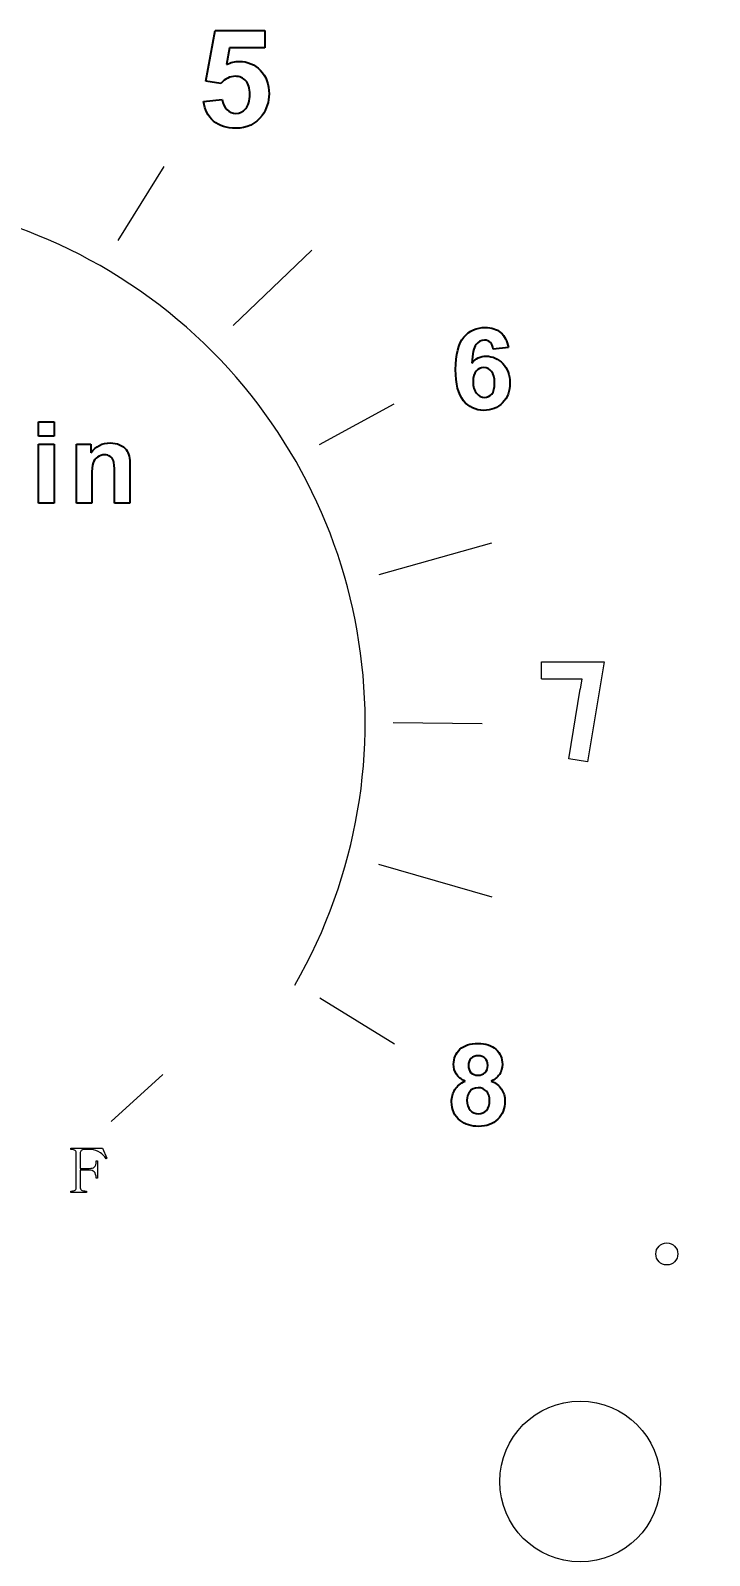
# Model space of a CAD drawing. Header units: millimetres. Extents: x 2768 to 3957, y 940 to 1781.
# Drawn here: x 2922.7 to 2964.9, y 1439.1 to 1533.9 of the extents above; entities that cross this region are included whole.
import ezdxf

# ---------------------------------------------------------------- set-up
doc = ezdxf.new("R2010")
doc.units = ezdxf.units.MM
doc.layers.add('layer 1', color=7, linetype='Continuous')
doc.layers.add('尺寸标注', color=2, linetype='Continuous', lineweight=25)
doc.layers.add('粗实线', color=7, linetype='Continuous', lineweight=50)
doc.styles.add('SGW', font='gbenor.shx', dxfattribs={"width": 0.6, "bigfont": 'hztxt.shx'})
doc.dimstyles.new('线性', dxfattribs={"dimtxt": 7, "dimasz": 3.5, "dimexe": 1.25, "dimexo": 0.625, "dimtad": 1, "dimdsep": 46, "dimtxsty": 'SGW', "dimcen": 2.5, "dimadec": 0, "dimazin": 0, "dimtfac": 1, "dimtmove": 0, "dimatfit": 3, "dimfxl": 0, "dimarcsym": 0})

# ---------------------------------------------------------------- blocks, each defined once
blk = doc.blocks.new('*D5')
at = {"layer": 'Defpoints', "color": 0, "transparency": 16777216}
for p in [(2845.68, 1489.724), (3250.544, 1487.475), (3250.544, 1384.509)]:
    blk.add_point(p, dxfattribs=at)
at = {"layer": '尺寸标注', "color": 0, "lineweight": -2, "transparency": 16777216}
for p, q in [((2845.68, 1489.099), (2845.68, 1383.259)), ((3250.544, 1486.85), (3250.544, 1383.259)), ((2849.18, 1384.509), (3247.044, 1384.509))]:
    blk.add_line(p, q, dxfattribs=at)
at = {"layer": '尺寸标注', "color": 0, "transparency": 16777216}
for points in [[(2849.18, 1385.093), (2849.18, 1383.926), (2845.68, 1384.509)], [(3247.044, 1385.093), (3247.044, 1383.926), (3250.544, 1384.509)]]:
    blk.add_solid(points, dxfattribs=at)
at = {"layer": '尺寸标注', "color": 0, "transparency": 16777216, "insert": (3048.112, 1388.634), "char_height": 7, "attachment_point": 5, "style": 'SGW'}
blk.add_mtext('404.9', dxfattribs=at)
blk = doc.blocks.new('_DotSmall')
at = {"color": 0, "linetype": 'ByBlock', "const_width": 0.5}
blk.add_lwpolyline([(-0.0625, 0, 1), (0.0625, 0, 1)], format="xyb", close=True, dxfattribs=at)

msp = doc.modelspace()

# ---------------------------------------------------------------- linework, layer by layer
at = {"layer": 'layer 1', "color": 51, "lineweight": 9}
msp.add_ellipse((2962.287, 1457.832), major_axis=(0, 0.686), ratio=1, dxfattribs=at)
at = {"layer": 'layer 1', "color": 7}
for points in [[(2933.627, 1530.74), (2933.627, 1530.74), (2934.222, 1533.894), (2934.222, 1533.894)], [(2934.222, 1533.894), (2934.222, 1533.894), (2937.294, 1533.894), (2937.294, 1533.894)], [(2937.294, 1533.894), (2937.294, 1533.894), (2937.294, 1532.808), (2937.294, 1532.808)], [(2935.103, 1532.808), (2935.103, 1532.808), (2934.921, 1531.778), (2934.921, 1531.778)], [(2937.294, 1532.808), (2937.294, 1532.808), (2935.103, 1532.808), (2935.103, 1532.808)], [(2934.569, 1530.604), (2934.569, 1530.604), (2933.627, 1530.74), (2933.627, 1530.74)], [(2933.487, 1529.476), (2933.487, 1529.476), (2934.644, 1529.595), (2934.644, 1529.595)], [(2934.119, 1528.264), (2933.766, 1528.564), (2933.555, 1528.968), (2933.487, 1529.476)], [(2934.644, 1529.595), (2934.677, 1529.334), (2934.775, 1529.126), (2934.938, 1528.974)], [(2951.958, 1515.114), (2952.209, 1514.899), (2952.369, 1514.587), (2952.439, 1514.178)], [(2950.428, 1514.364), (2950.287, 1514.18), (2950.199, 1513.798), (2950.161, 1513.217)], [(2951.502, 1514.075), (2951.479, 1514.267), (2951.419, 1514.41), (2951.323, 1514.503)], [(2952.439, 1514.178), (2952.439, 1514.178), (2951.502, 1514.075), (2951.502, 1514.075)], [(2950.437, 1512.713), (2950.308, 1512.567), (2950.244, 1512.351), (2950.244, 1512.066)], [(2950.244, 1512.066), (2950.244, 1511.752), (2950.316, 1511.509), (2950.461, 1511.338)], [(2923.238, 1509.562), (2923.238, 1509.562), (2924.206, 1509.562), (2924.206, 1509.562)], [(2923.238, 1508.666), (2923.238, 1508.666), (2923.238, 1509.562), (2923.238, 1509.562)], [(2924.206, 1509.562), (2924.206, 1509.562), (2924.206, 1508.666), (2924.206, 1508.666)], [(2924.206, 1508.666), (2924.206, 1508.666), (2923.238, 1508.666), (2923.238, 1508.666)], [(2923.238, 1508.169), (2923.238, 1508.169), (2924.206, 1508.169), (2924.206, 1508.169)], [(2923.238, 1504.511), (2923.238, 1504.511), (2923.238, 1508.169), (2923.238, 1508.169)], [(2924.206, 1508.169), (2924.206, 1508.169), (2924.206, 1504.511), (2924.206, 1504.511)], [(2925.584, 1508.169), (2925.584, 1508.169), (2926.482, 1508.169), (2926.482, 1508.169)], [(2925.584, 1504.511), (2925.584, 1504.511), (2925.584, 1508.169), (2925.584, 1508.169)], [(2926.482, 1508.169), (2926.482, 1508.169), (2926.482, 1507.632), (2926.482, 1507.632)], [(2928.274, 1508.138), (2928.45, 1508.06), (2928.585, 1507.962), (2928.675, 1507.842)], [(2928.675, 1507.842), (2928.766, 1507.722), (2928.829, 1507.587), (2928.864, 1507.435)], [(2926.625, 1507.009), (2926.576, 1506.857), (2926.551, 1506.577), (2926.551, 1506.168)], [(2926.899, 1507.374), (2926.767, 1507.281), (2926.675, 1507.16), (2926.625, 1507.009)], [(2927.888, 1507.145), (2927.847, 1507.26), (2927.779, 1507.351), (2927.686, 1507.416)], [(2927.951, 1506.378), (2927.951, 1506.773), (2927.93, 1507.029), (2927.888, 1507.145)], [(2928.864, 1507.435), (2928.901, 1507.284), (2928.918, 1507.067), (2928.918, 1506.785)], [(2928.918, 1506.785), (2928.918, 1506.785), (2928.918, 1504.511), (2928.918, 1504.511)], [(2926.551, 1506.168), (2926.551, 1506.168), (2926.551, 1504.511), (2926.551, 1504.511)], [(2927.951, 1504.511), (2927.951, 1504.511), (2927.951, 1506.378), (2927.951, 1506.378)], [(2924.206, 1504.511), (2924.206, 1504.511), (2923.238, 1504.511), (2923.238, 1504.511)], [(2926.551, 1504.511), (2926.551, 1504.511), (2925.584, 1504.511), (2925.584, 1504.511)], [(2928.918, 1504.511), (2928.918, 1504.511), (2927.951, 1504.511), (2927.951, 1504.511)], [(2950.114, 1469.989), (2950.005, 1469.878), (2949.95, 1469.732), (2949.95, 1469.55)], [(2949.75, 1468.575), (2949.499, 1468.681), (2949.317, 1468.827), (2949.204, 1469.011)], [(2949.95, 1469.55), (2949.95, 1469.357), (2950.004, 1469.207), (2950.113, 1469.1)], [(2951.882, 1468.994), (2951.761, 1468.811), (2951.589, 1468.672), (2951.369, 1468.575)], [(2949.109, 1468.047), (2949.244, 1468.275), (2949.458, 1468.452), (2949.75, 1468.575)], [(2950.034, 1467.918), (2949.918, 1467.754), (2949.86, 1467.578), (2949.86, 1467.387)], [(2951.369, 1468.575), (2951.649, 1468.463), (2951.862, 1468.299), (2952.008, 1468.082)], [(2949.86, 1467.387), (2949.86, 1467.12), (2949.928, 1466.912), (2950.065, 1466.763)]]:
    msp.add_open_spline(points, degree=3, dxfattribs=at)
for points, knots in [([(2934.921, 1531.778), (2935.18, 1531.907), (2935.444, 1531.972), (2935.715, 1531.972), (2935.715, 1531.972), (2936.23, 1531.972), (2936.668, 1531.785), (2937.025, 1531.411)], [0.66666667, 0.66666667, 0.66666667, 0.66666667, 0.71428571, 0.71428571, 0.71428571, 0.71428572, 0.76190476, 0.76190476, 0.76190476, 0.76190476]), ([(2937.025, 1531.411), (2937.383, 1531.035), (2937.562, 1530.548), (2937.562, 1529.95), (2937.562, 1529.95), (2937.562, 1529.452), (2937.418, 1529.006), (2937.129, 1528.615)], [0.76190476, 0.76190476, 0.76190476, 0.76190476, 0.80952381, 0.80952381, 0.80952381, 0.80952382, 0.85714286, 0.85714286, 0.85714286, 0.85714286]), ([(2936.117, 1530.767), (2935.951, 1530.953), (2935.734, 1531.047), (2935.467, 1531.047), (2935.467, 1531.047), (2935.134, 1531.047), (2934.835, 1530.898), (2934.569, 1530.604)], [0.28571429, 0.28571429, 0.28571429, 0.28571429, 0.33333333, 0.33333333, 0.33333333, 0.33333334, 0.38095238, 0.38095238, 0.38095238, 0.38095238]), ([(2936.116, 1529.039), (2936.284, 1529.236), (2936.369, 1529.534), (2936.369, 1529.93), (2936.369, 1529.93), (2936.369, 1530.302), (2936.285, 1530.581), (2936.117, 1530.767)], [0.19047619, 0.19047619, 0.19047619, 0.19047619, 0.23809524, 0.23809524, 0.23809524, 0.23809525, 0.28571429, 0.28571429, 0.28571429, 0.28571429]), ([(2937.129, 1528.615), (2936.734, 1528.08), (2936.188, 1527.814), (2935.488, 1527.814), (2935.488, 1527.814), (2934.928, 1527.814), (2934.472, 1527.963), (2934.119, 1528.264)], [0.85714286, 0.85714286, 0.85714286, 0.85714286, 0.9047619, 0.9047619, 0.9047619, 0.90476191, 0.95238095, 0.95238095, 0.95238095, 0.95238095]), ([(2934.938, 1528.974), (2935.1, 1528.82), (2935.288, 1528.744), (2935.499, 1528.744), (2935.499, 1528.744), (2935.742, 1528.744), (2935.948, 1528.842), (2936.116, 1529.039)], [0.0952381, 0.0952381, 0.0952381, 0.0952381, 0.14285714, 0.14285714, 0.14285714, 0.14285715, 0.19047619, 0.19047619, 0.19047619, 0.19047619]), ([(2949.672, 1514.822), (2950.014, 1515.232), (2950.459, 1515.436), (2951.005, 1515.436), (2951.005, 1515.436), (2951.389, 1515.436), (2951.706, 1515.328), (2951.958, 1515.114)], [0.8125, 0.8125, 0.8125, 0.8125, 0.875, 0.875, 0.875, 0.875, 0.9375, 0.9375, 0.9375, 0.9375]), ([(2952.077, 1510.747), (2951.774, 1510.435), (2951.384, 1510.279), (2950.909, 1510.279), (2950.909, 1510.279), (2950.4, 1510.279), (2949.98, 1510.476), (2949.652, 1510.872), (2949.652, 1510.872), (2949.324, 1511.269), (2949.159, 1511.918), (2949.159, 1512.821), (2949.159, 1512.821), (2949.159, 1513.746), (2949.33, 1514.413), (2949.672, 1514.822)], [0.5625, 0.5625, 0.5625, 0.5625, 0.625, 0.625, 0.625, 0.625, 0.6875, 0.6875, 0.6875, 0.6875, 0.75, 0.75, 0.75, 0.75, 0.8125, 0.8125, 0.8125, 0.8125]), ([(2951.323, 1514.503), (2951.226, 1514.594), (2951.101, 1514.64), (2950.947, 1514.64), (2950.947, 1514.64), (2950.743, 1514.64), (2950.57, 1514.548), (2950.428, 1514.364)], [0.125, 0.125, 0.125, 0.125, 0.1875, 0.1875, 0.1875, 0.1875, 0.25, 0.25, 0.25, 0.25]), ([(2950.161, 1513.217), (2950.403, 1513.502), (2950.702, 1513.644), (2951.061, 1513.644), (2951.061, 1513.644), (2951.465, 1513.644), (2951.811, 1513.49), (2952.099, 1513.182)], [0.3125, 0.3125, 0.3125, 0.3125, 0.375, 0.375, 0.375, 0.375, 0.4375, 0.4375, 0.4375, 0.4375]), ([(2951.391, 1512.702), (2951.263, 1512.855), (2951.102, 1512.932), (2950.909, 1512.932), (2950.909, 1512.932), (2950.723, 1512.932), (2950.566, 1512.859), (2950.437, 1512.713)], [0.625, 0.625, 0.625, 0.625, 0.75, 0.75, 0.75, 0.75, 0.875, 0.875, 0.875, 0.875]), ([(2951.405, 1511.291), (2951.525, 1511.431), (2951.584, 1511.662), (2951.584, 1511.98), (2951.584, 1511.98), (2951.584, 1512.308), (2951.52, 1512.549), (2951.391, 1512.702)], [0.375, 0.375, 0.375, 0.375, 0.5, 0.5, 0.5, 0.5, 0.625, 0.625, 0.625, 0.625]), ([(2952.099, 1513.182), (2952.387, 1512.875), (2952.532, 1512.478), (2952.532, 1511.991), (2952.532, 1511.991), (2952.532, 1511.473), (2952.38, 1511.059), (2952.077, 1510.747)], [0.4375, 0.4375, 0.4375, 0.4375, 0.5, 0.5, 0.5, 0.5, 0.5625, 0.5625, 0.5625, 0.5625]), ([(2950.461, 1511.338), (2950.606, 1511.166), (2950.771, 1511.081), (2950.957, 1511.081), (2950.957, 1511.081), (2951.137, 1511.081), (2951.285, 1511.151), (2951.405, 1511.291)], [0.125, 0.125, 0.125, 0.125, 0.25, 0.25, 0.25, 0.25, 0.375, 0.375, 0.375, 0.375]), ([(2926.482, 1507.632), (2926.802, 1508.046), (2927.204, 1508.253), (2927.688, 1508.253), (2927.688, 1508.253), (2927.901, 1508.253), (2928.098, 1508.214), (2928.274, 1508.138)], [0.6842105, 0.6842105, 0.6842105, 0.6842105, 0.7368421, 0.7368421, 0.7368421, 0.7368421, 0.7894737, 0.7894737, 0.7894737, 0.7894737]), ([(2927.686, 1507.416), (2927.593, 1507.479), (2927.481, 1507.512), (2927.351, 1507.512), (2927.351, 1507.512), (2927.183, 1507.512), (2927.032, 1507.466), (2926.899, 1507.374)], [0.2105263, 0.2105263, 0.2105263, 0.2105263, 0.2631579, 0.2631579, 0.2631579, 0.2631579, 0.3157895, 0.3157895, 0.3157895, 0.3157895]), ([(2949.204, 1469.011), (2949.09, 1469.196), (2949.034, 1469.399), (2949.034, 1469.619), (2949.034, 1469.619), (2949.034, 1469.996), (2949.164, 1470.307), (2949.428, 1470.553)], [0.0625, 0.0625, 0.0625, 0.0625, 0.125, 0.125, 0.125, 0.125, 0.1875, 0.1875, 0.1875, 0.1875]), ([(2949.428, 1470.553), (2949.691, 1470.799), (2950.065, 1470.922), (2950.549, 1470.922), (2950.549, 1470.922), (2951.029, 1470.922), (2951.402, 1470.799), (2951.666, 1470.553)], [0.1875, 0.1875, 0.1875, 0.1875, 0.25, 0.25, 0.25, 0.25, 0.3125, 0.3125, 0.3125, 0.3125]), ([(2951.666, 1470.553), (2951.932, 1470.307), (2952.065, 1469.996), (2952.065, 1469.619), (2952.065, 1469.619), (2952.065, 1469.385), (2952.004, 1469.177), (2951.882, 1468.994)], [0.3125, 0.3125, 0.3125, 0.3125, 0.375, 0.375, 0.375, 0.375, 0.4375, 0.4375, 0.4375, 0.4375]), ([(2950.992, 1469.99), (2950.882, 1470.099), (2950.739, 1470.153), (2950.559, 1470.153), (2950.559, 1470.153), (2950.373, 1470.153), (2950.225, 1470.098), (2950.114, 1469.989)], [0.625, 0.625, 0.625, 0.625, 0.75, 0.75, 0.75, 0.75, 0.875, 0.875, 0.875, 0.875]), ([(2950.99, 1469.101), (2951.1, 1469.21), (2951.155, 1469.361), (2951.155, 1469.553), (2951.155, 1469.553), (2951.155, 1469.736), (2951.101, 1469.88), (2950.992, 1469.99)], [0.375, 0.375, 0.375, 0.375, 0.5, 0.5, 0.5, 0.5, 0.625, 0.625, 0.625, 0.625]), ([(2950.113, 1469.1), (2950.222, 1468.991), (2950.367, 1468.937), (2950.549, 1468.937), (2950.549, 1468.937), (2950.733, 1468.937), (2950.88, 1468.991), (2950.99, 1469.101)], [0.125, 0.125, 0.125, 0.125, 0.25, 0.25, 0.25, 0.25, 0.375, 0.375, 0.375, 0.375]), ([(2949.446, 1466.122), (2949.085, 1466.408), (2948.905, 1466.798), (2948.905, 1467.294), (2948.905, 1467.294), (2948.905, 1467.567), (2948.974, 1467.818), (2949.109, 1468.047)], [0.8125, 0.8125, 0.8125, 0.8125, 0.875, 0.875, 0.875, 0.875, 0.9375, 0.9375, 0.9375, 0.9375]), ([(2951.069, 1467.947), (2950.936, 1468.091), (2950.767, 1468.162), (2950.562, 1468.162), (2950.562, 1468.162), (2950.326, 1468.162), (2950.15, 1468.08), (2950.034, 1467.918)], [0.625, 0.625, 0.625, 0.625, 0.75, 0.75, 0.75, 0.75, 0.875, 0.875, 0.875, 0.875]), ([(2950.065, 1466.763), (2950.201, 1466.614), (2950.372, 1466.54), (2950.576, 1466.54), (2950.576, 1466.54), (2950.776, 1466.54), (2950.942, 1466.611), (2951.073, 1466.755), (2951.073, 1466.755), (2951.203, 1466.898), (2951.269, 1467.105), (2951.269, 1467.377), (2951.269, 1467.377), (2951.269, 1467.613), (2951.202, 1467.804), (2951.069, 1467.947)], [0.125, 0.125, 0.125, 0.125, 0.25, 0.25, 0.25, 0.25, 0.375, 0.375, 0.375, 0.375, 0.5, 0.5, 0.5, 0.5, 0.625, 0.625, 0.625, 0.625]), ([(2952.008, 1468.082), (2952.153, 1467.867), (2952.226, 1467.618), (2952.226, 1467.336), (2952.226, 1467.336), (2952.226, 1466.869), (2952.078, 1466.49), (2951.781, 1466.199)], [0.5625, 0.5625, 0.5625, 0.5625, 0.625, 0.625, 0.625, 0.625, 0.6875, 0.6875, 0.6875, 0.6875]), ([(2951.781, 1466.199), (2951.483, 1465.907), (2951.088, 1465.761), (2950.594, 1465.761), (2950.594, 1465.761), (2950.134, 1465.761), (2949.752, 1465.881), (2949.446, 1466.122)], [0.6875, 0.6875, 0.6875, 0.6875, 0.75, 0.75, 0.75, 0.75, 0.8125, 0.8125, 0.8125, 0.8125])]:
    msp.add_open_spline(points, degree=3, knots=knots, dxfattribs=at)
at = {"layer": 'layer 1', "color": 7, "lineweight": 0}
for points in [[(2931.858, 1515.928), (2919.705, 1526.126), (2901.985, 1526.126), (2889.832, 1515.928)], [(2928.183, 1520.833), (2928.183, 1520.833), (2931.038, 1525.432), (2931.038, 1525.432)], [(2935.33, 1515.562), (2935.33, 1515.562), (2940.211, 1520.231), (2940.211, 1520.231)], [(2939.155, 1474.541), (2947.087, 1488.28), (2944.01, 1505.731), (2931.858, 1515.928)], [(2927.747, 1466.072), (2927.747, 1466.072), (2930.961, 1468.994), (2930.961, 1468.994)], [(2927.747, 1466.072), (2927.747, 1466.072), (2930.961, 1468.994), (2930.961, 1468.994)], [(2927.747, 1466.072), (2927.747, 1466.072), (2930.961, 1468.994), (2930.961, 1468.994)], [(2927.747, 1466.072), (2927.747, 1466.072), (2930.961, 1468.994), (2930.961, 1468.994)], [(2927.747, 1466.072), (2927.747, 1466.072), (2930.961, 1468.994), (2930.961, 1468.994)], [(2927.747, 1466.072), (2927.747, 1466.072), (2930.961, 1468.994), (2930.961, 1468.994)], [(2927.747, 1466.072), (2927.747, 1466.072), (2930.961, 1468.994), (2930.961, 1468.994)], [(2927.747, 1466.072), (2927.747, 1466.072), (2930.961, 1468.994), (2930.961, 1468.994)], [(2927.747, 1466.072), (2927.747, 1466.072), (2930.961, 1468.994), (2930.961, 1468.994)], [(2927.747, 1466.072), (2927.747, 1466.072), (2930.961, 1468.994), (2930.961, 1468.994)], [(2927.747, 1466.072), (2927.747, 1466.072), (2930.961, 1468.994), (2930.961, 1468.994)], [(2927.747, 1466.072), (2927.747, 1466.072), (2930.961, 1468.994), (2930.961, 1468.994)], [(2927.747, 1466.072), (2927.747, 1466.072), (2930.961, 1468.994), (2930.961, 1468.994)], [(2927.747, 1466.072), (2927.747, 1466.072), (2930.961, 1468.994), (2930.961, 1468.994)], [(2927.747, 1466.072), (2927.747, 1466.072), (2930.961, 1468.994), (2930.961, 1468.994)], [(2927.747, 1466.072), (2927.747, 1466.072), (2930.961, 1468.994), (2930.961, 1468.994)], [(2927.747, 1466.072), (2927.747, 1466.072), (2930.961, 1468.994), (2930.961, 1468.994)], [(2927.747, 1466.072), (2927.747, 1466.072), (2930.961, 1468.994), (2930.961, 1468.994)], [(2927.747, 1466.072), (2927.747, 1466.072), (2930.961, 1468.994), (2930.961, 1468.994)], [(2927.747, 1466.072), (2927.747, 1466.072), (2930.961, 1468.994), (2930.961, 1468.994)], [(2927.747, 1466.072), (2927.747, 1466.072), (2930.961, 1468.994), (2930.961, 1468.994)], [(2927.747, 1466.072), (2927.747, 1466.072), (2927.747, 1466.072), (2927.747, 1466.072)]]:
    msp.add_open_spline(points, degree=3, dxfattribs=at)
at = {"layer": 'layer 1', "color": 22, "lineweight": 0}
for points in [[(2940.703, 1508.147), (2940.703, 1508.147), (2945.347, 1510.68), (2945.347, 1510.68)], [(2944.412, 1500.066), (2944.412, 1500.066), (2951.407, 1502.044), (2951.407, 1502.044)], [(2945.283, 1490.874), (2945.283, 1490.874), (2950.8, 1490.817), (2950.8, 1490.817)], [(2944.371, 1482.067), (2944.371, 1482.067), (2951.419, 1480.042), (2951.419, 1480.042)], [(2940.717, 1473.746), (2940.717, 1473.746), (2945.351, 1470.894), (2945.351, 1470.894)], [(2930.961, 1468.994), (2930.961, 1468.994), (2930.961, 1468.994), (2930.961, 1468.994)]]:
    msp.add_open_spline(points, degree=3, dxfattribs=at)
at = {"layer": 'layer 1', "color": 7, "lineweight": 9}
for points in [[(2923.238, 1509.562), (2923.238, 1509.562), (2924.206, 1509.562), (2924.206, 1509.562)], [(2923.238, 1508.666), (2923.238, 1508.666), (2923.238, 1509.562), (2923.238, 1509.562)], [(2924.206, 1509.562), (2924.206, 1509.562), (2924.206, 1508.666), (2924.206, 1508.666)], [(2924.206, 1508.666), (2924.206, 1508.666), (2923.238, 1508.666), (2923.238, 1508.666)], [(2923.238, 1508.169), (2923.238, 1508.169), (2924.206, 1508.169), (2924.206, 1508.169)], [(2923.238, 1504.511), (2923.238, 1504.511), (2923.238, 1508.169), (2923.238, 1508.169)], [(2924.206, 1508.169), (2924.206, 1508.169), (2924.206, 1504.511), (2924.206, 1504.511)], [(2925.584, 1508.169), (2925.584, 1508.169), (2926.482, 1508.169), (2926.482, 1508.169)], [(2925.584, 1504.511), (2925.584, 1504.511), (2925.584, 1508.169), (2925.584, 1508.169)], [(2926.482, 1508.169), (2926.482, 1508.169), (2926.482, 1507.632), (2926.482, 1507.632)], [(2928.274, 1508.138), (2928.45, 1508.06), (2928.585, 1507.962), (2928.675, 1507.842)], [(2928.675, 1507.842), (2928.766, 1507.722), (2928.829, 1507.587), (2928.864, 1507.435)], [(2926.625, 1507.009), (2926.576, 1506.857), (2926.551, 1506.577), (2926.551, 1506.168)], [(2926.899, 1507.374), (2926.767, 1507.281), (2926.675, 1507.16), (2926.625, 1507.009)], [(2927.888, 1507.145), (2927.847, 1507.26), (2927.779, 1507.351), (2927.686, 1507.416)], [(2927.951, 1506.378), (2927.951, 1506.773), (2927.93, 1507.029), (2927.888, 1507.145)], [(2928.864, 1507.435), (2928.901, 1507.284), (2928.918, 1507.067), (2928.918, 1506.785)], [(2928.918, 1506.785), (2928.918, 1506.785), (2928.918, 1504.511), (2928.918, 1504.511)], [(2926.551, 1506.168), (2926.551, 1506.168), (2926.551, 1504.511), (2926.551, 1504.511)], [(2927.951, 1504.511), (2927.951, 1504.511), (2927.951, 1506.378), (2927.951, 1506.378)], [(2924.206, 1504.511), (2924.206, 1504.511), (2923.238, 1504.511), (2923.238, 1504.511)], [(2926.551, 1504.511), (2926.551, 1504.511), (2925.584, 1504.511), (2925.584, 1504.511)], [(2928.918, 1504.511), (2928.918, 1504.511), (2927.951, 1504.511), (2927.951, 1504.511)]]:
    msp.add_open_spline(points, degree=3, dxfattribs=at)
for points, knots in [([(2926.482, 1507.632), (2926.802, 1508.046), (2927.204, 1508.253), (2927.688, 1508.253), (2927.688, 1508.253), (2927.901, 1508.253), (2928.098, 1508.214), (2928.274, 1508.138)], [0.6842105, 0.6842105, 0.6842105, 0.6842105, 0.7368421, 0.7368421, 0.7368421, 0.7368421, 0.7894737, 0.7894737, 0.7894737, 0.7894737]), ([(2927.686, 1507.416), (2927.593, 1507.479), (2927.481, 1507.512), (2927.351, 1507.512), (2927.351, 1507.512), (2927.183, 1507.512), (2927.032, 1507.466), (2926.899, 1507.374)], [0.2105263, 0.2105263, 0.2105263, 0.2105263, 0.2631579, 0.2631579, 0.2631579, 0.2631579, 0.3157895, 0.3157895, 0.3157895, 0.3157895]), ([(2925.241, 1461.642), (2925.241, 1461.642), (2926.222, 1461.642), (2926.222, 1461.642), (2926.222, 1461.642), (2926.222, 1461.642), (2926.222, 1461.74), (2926.222, 1461.74), (2926.222, 1461.74), (2926.064, 1461.74), (2925.958, 1461.758), (2925.902, 1461.796), (2925.902, 1461.796), (2925.85, 1461.836), (2925.824, 1461.911), (2925.824, 1462.022), (2925.824, 1462.022), (2925.824, 1462.022), (2925.824, 1463.047), (2925.824, 1463.047), (2925.824, 1463.047), (2925.824, 1463.047), (2926.38, 1463.047), (2926.38, 1463.047), (2926.38, 1463.047), (2926.517, 1463.047), (2926.621, 1463.011), (2926.691, 1462.938), (2926.691, 1462.938), (2926.774, 1462.855), (2926.815, 1462.721), (2926.815, 1462.533), (2926.815, 1462.533), (2926.815, 1462.533), (2926.905, 1462.533), (2926.905, 1462.533), (2926.905, 1462.533), (2926.905, 1462.533), (2926.905, 1463.615), (2926.905, 1463.615), (2926.905, 1463.615), (2926.905, 1463.615), (2926.815, 1463.615), (2926.815, 1463.615), (2926.815, 1463.615), (2926.815, 1463.422), (2926.775, 1463.291), (2926.695, 1463.224), (2926.695, 1463.224), (2926.635, 1463.174), (2926.531, 1463.149), (2926.383, 1463.149), (2926.383, 1463.149), (2926.383, 1463.149), (2925.824, 1463.149), (2925.824, 1463.149), (2925.824, 1463.149), (2925.824, 1463.149), (2925.824, 1464.073), (2925.824, 1464.073), (2925.824, 1464.073), (2925.824, 1464.156), (2925.845, 1464.217), (2925.888, 1464.257), (2925.888, 1464.257), (2925.933, 1464.3), (2926.001, 1464.321), (2926.094, 1464.321), (2926.094, 1464.321), (2926.094, 1464.321), (2926.496, 1464.321), (2926.496, 1464.321), (2926.496, 1464.321), (2926.712, 1464.321), (2926.908, 1464.255), (2927.086, 1464.122), (2927.086, 1464.122), (2927.204, 1464.035), (2927.318, 1463.91), (2927.428, 1463.75), (2927.428, 1463.75), (2927.428, 1463.75), (2927.484, 1463.784), (2927.484, 1463.784), (2927.484, 1463.784), (2927.484, 1463.784), (2927.206, 1464.415), (2927.206, 1464.415), (2927.206, 1464.415), (2927.206, 1464.415), (2925.241, 1464.415), (2925.241, 1464.415), (2925.241, 1464.415), (2925.241, 1464.415), (2925.241, 1464.321), (2925.241, 1464.321), (2925.241, 1464.321), (2925.374, 1464.321), (2925.465, 1464.3), (2925.515, 1464.257), (2925.515, 1464.257), (2925.558, 1464.223), (2925.579, 1464.161), (2925.579, 1464.073), (2925.579, 1464.073), (2925.579, 1464.073), (2925.579, 1462.022), (2925.579, 1462.022), (2925.579, 1462.022), (2925.579, 1461.909), (2925.558, 1461.834), (2925.515, 1461.796), (2925.515, 1461.796), (2925.47, 1461.758), (2925.379, 1461.74), (2925.241, 1461.74), (2925.241, 1461.74), (2925.241, 1461.74), (2925.241, 1461.642), (2925.241, 1461.642)], [0, 0, 0, 0, 0.033333, 0.033333, 0.033333, 0.033333, 0.066667, 0.066667, 0.066667, 0.066667, 0.1, 0.1, 0.1, 0.1, 0.133333, 0.133333, 0.133333, 0.133333, 0.166667, 0.166667, 0.166667, 0.166667, 0.2, 0.2, 0.2, 0.2, 0.233333, 0.233333, 0.233333, 0.233333, 0.266667, 0.266667, 0.266667, 0.266667, 0.3, 0.3, 0.3, 0.3, 0.333333, 0.333333, 0.333333, 0.333333, 0.366667, 0.366667, 0.366667, 0.366667, 0.4, 0.4, 0.4, 0.4, 0.433333, 0.433333, 0.433333, 0.433333, 0.466667, 0.466667, 0.466667, 0.466667, 0.5, 0.5, 0.5, 0.5, 0.533333, 0.533333, 0.533333, 0.533333, 0.566667, 0.566667, 0.566667, 0.566667, 0.6, 0.6, 0.6, 0.6, 0.633333, 0.633333, 0.633333, 0.633333, 0.666667, 0.666667, 0.666667, 0.666667, 0.7, 0.7, 0.7, 0.7, 0.733333, 0.733333, 0.733333, 0.733333, 0.766667, 0.766667, 0.766667, 0.766667, 0.8, 0.8, 0.8, 0.8, 0.833333, 0.833333, 0.833333, 0.833333, 0.866667, 0.866667, 0.866667, 0.866667, 0.9, 0.9, 0.9, 0.9, 0.933333, 0.933333, 0.933333, 0.933333, 0.966667, 0.966667, 0.966667, 0.966667, 1, 1, 1, 1])]:
    msp.add_open_spline(points, degree=3, knots=knots, dxfattribs=at)
at = {"layer": 'layer 1', "color": 51, "lineweight": 9}
msp.add_open_spline([(2961.893, 1443.681), (2961.893, 1446.443), (2959.657, 1448.681), (2956.899, 1448.681), (2956.899, 1448.681), (2954.14, 1448.681), (2951.904, 1446.443), (2951.904, 1443.681), (2951.904, 1443.681), (2951.904, 1440.92), (2954.14, 1438.681), (2956.899, 1438.681), (2956.899, 1438.681), (2959.657, 1438.681), (2961.893, 1440.92), (2961.893, 1443.681)], degree=3, knots=[0, 0, 0, 0, 0.25, 0.25, 0.25, 0.25, 0.5, 0.5, 0.5, 0.5, 0.75, 0.75, 0.75, 0.75, 1, 1, 1, 1], dxfattribs=at)
at = {"layer": '粗实线', "color": 7, "lineweight": 0}
for p, q in [((2954.493, 1494.642), (2958.399, 1494.642)), ((2954.493, 1493.587), (2957.005, 1493.587)), ((2957.005, 1493.587), (2956.901, 1492.942))]:
    msp.add_line(p, q, dxfattribs=at)
for points in [[(2954.493, 1493.587), (2954.493, 1493.587), (2954.493, 1494.642), (2954.493, 1494.642)], [(2958.399, 1494.642), (2958.399, 1494.642), (2957.351, 1488.435), (2957.351, 1488.435)], [(2956.205, 1488.62), (2956.205, 1488.62), (2956.901, 1492.942), (2956.901, 1492.942)], [(2957.351, 1488.435), (2957.351, 1488.435), (2956.205, 1488.62), (2956.205, 1488.62)]]:
    msp.add_open_spline(points, degree=3, dxfattribs=at)

# ---------------------------------------------------------------- dimensions: what is measured, and where the dimension line sits
at = {"layer": '尺寸标注'}
dim = msp.add_linear_dim(base=(3250.544, 1384.509), p1=(2845.68, 1489.724), p2=(3250.544, 1487.475), dimstyle='线性', override={"dimdec": 1, "dimldrblk": 'DotSmall'}, dxfattribs=at)
dim.commit()
dim.dimension.update_dxf_attribs({"geometry": '*D5', "text_midpoint": (3048.112, 1388.634)})

doc.saveas('drawing.dxf')
